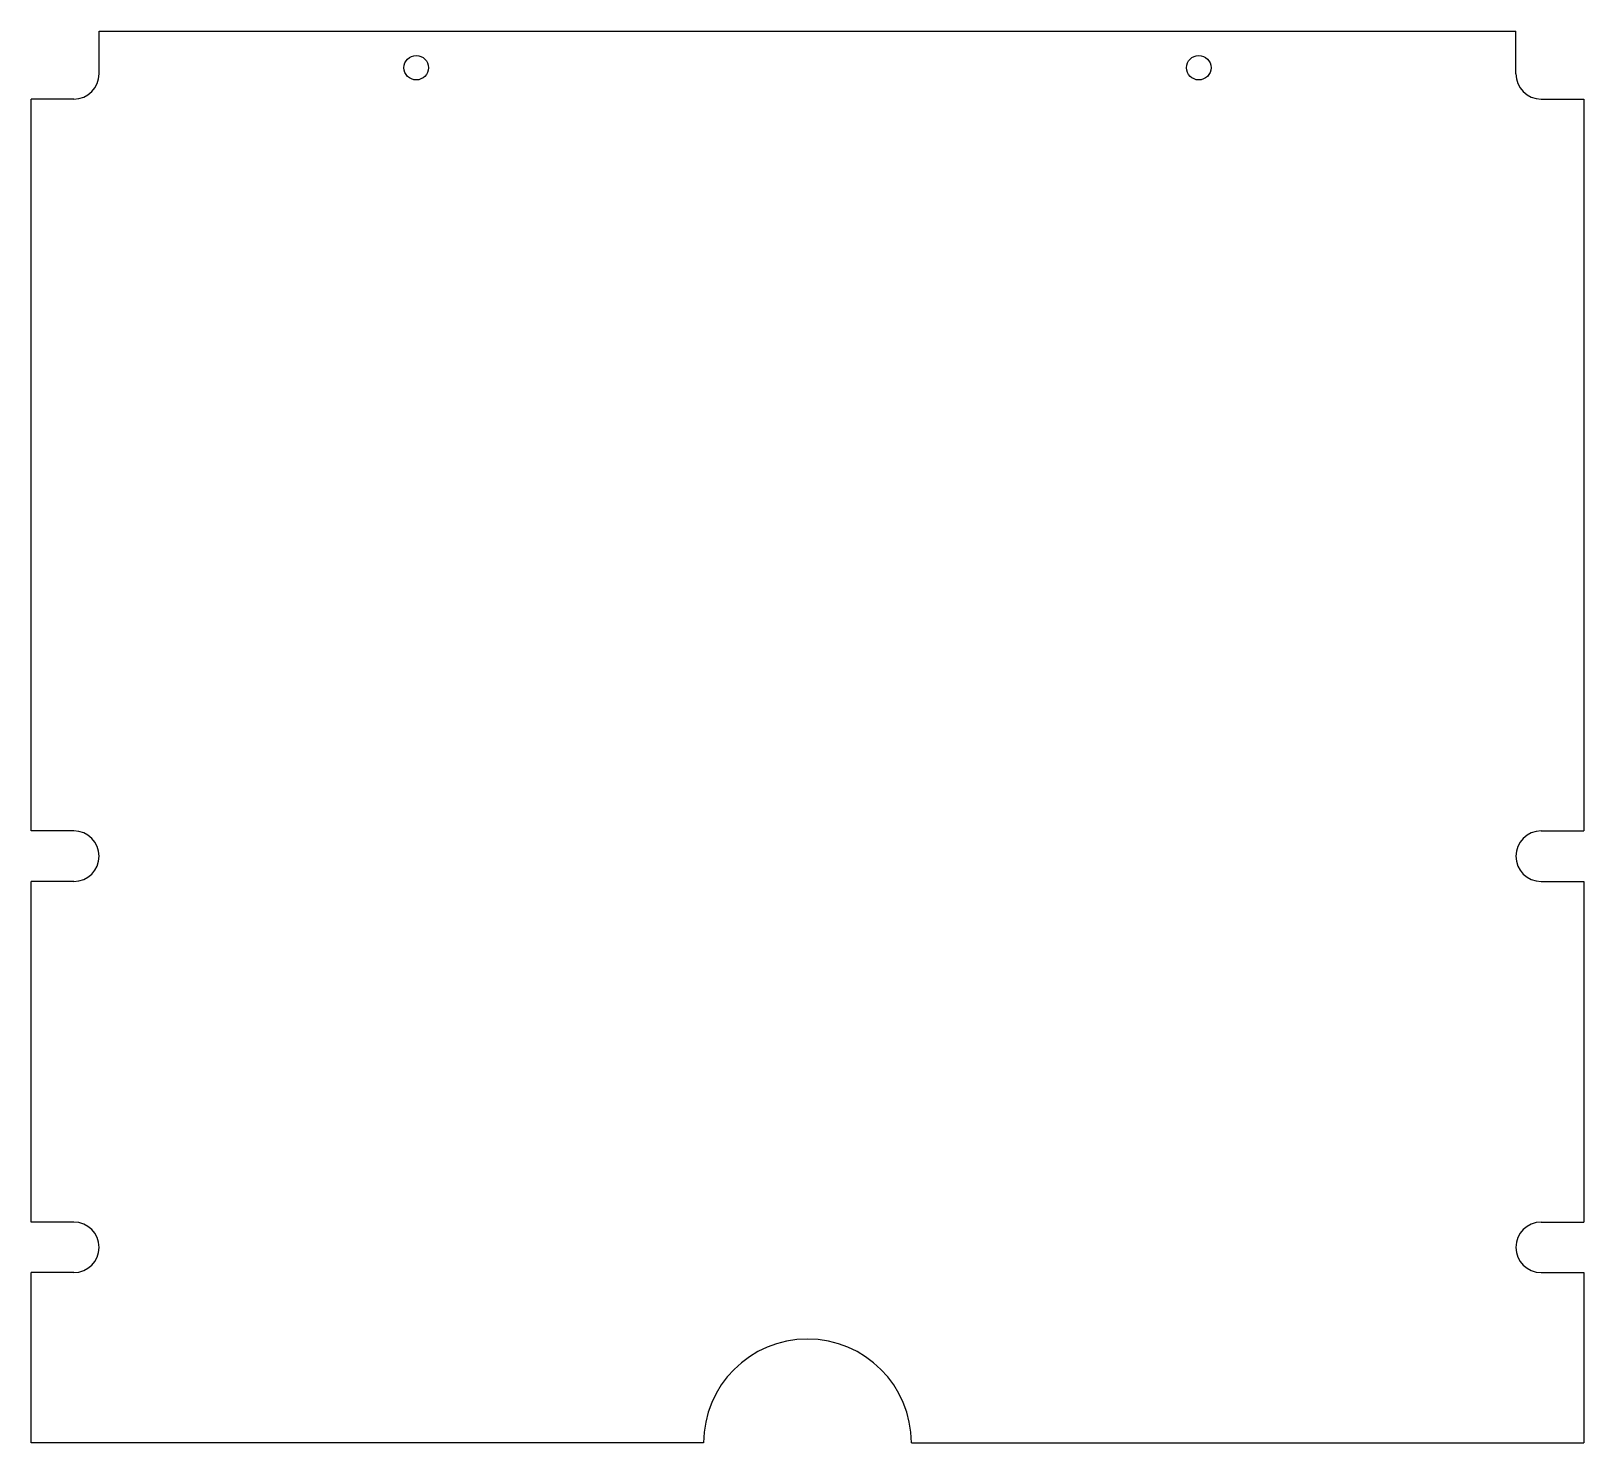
# Model space of a CAD drawing. Header units: millimetres. Extents: x -127 to 127, y -164 to 67.
import ezdxf

# ---------------------------------------------------------------- set-up
doc = ezdxf.new("R2010")
doc.units = ezdxf.units.MM
doc.layers.add('Sketch003', color=7, linetype='CONTINUOUS')

msp = doc.modelspace()

# ---------------------------------------------------------------- linework, layer by layer
at = {"layer": 'Sketch003'}
for p, q in [((-115.875, 60), (-115.875, 67)), ((-115.875, 67), (115.875, 67)), ((115.875, 60), (115.875, 67)), ((-127, -63.875), (-127, 55.875)), ((-120, 55.875), (-127, 55.875)), ((120, 55.875), (127, 55.875)), ((127, 55.875), (127, -63.875)), ((-120, -63.875), (-127, -63.875)), ((120, -63.875), (127, -63.875)), ((-127, -127.875), (-127, -72.125)), ((-120, -72.125), (-127, -72.125)), ((120, -72.125), (127, -72.125)), ((127, -72.125), (127, -127.875)), ((-120, -127.875), (-127, -127.875)), ((120, -127.875), (127, -127.875)), ((-127, -164), (-127, -136.125)), ((-120, -136.125), (-127, -136.125)), ((120, -136.125), (127, -136.125)), ((127, -136.125), (127, -164)), ((-17, -164), (-127, -164)), ((17, -164), (127, -164))]:
    msp.add_line(p, q, dxfattribs=at)
for centre in [(-64, 61), (64, 61)]:
    msp.add_circle(centre, 2, dxfattribs=at)
for centre, radius, start, end in [((-120, 60), 4.125, -90, 0), ((120, 60), 4.125, 180, -90), ((-120, -68), 4.125, -90, 90), ((120, -68), 4.125, 90, -90), ((-120, -132), 4.125, -90, 90), ((120, -132), 4.125, 90, -90), ((0, -164), 17, 0, 180)]:
    msp.add_arc(centre, radius, start, end, dxfattribs=at)

doc.saveas('drawing.dxf')
